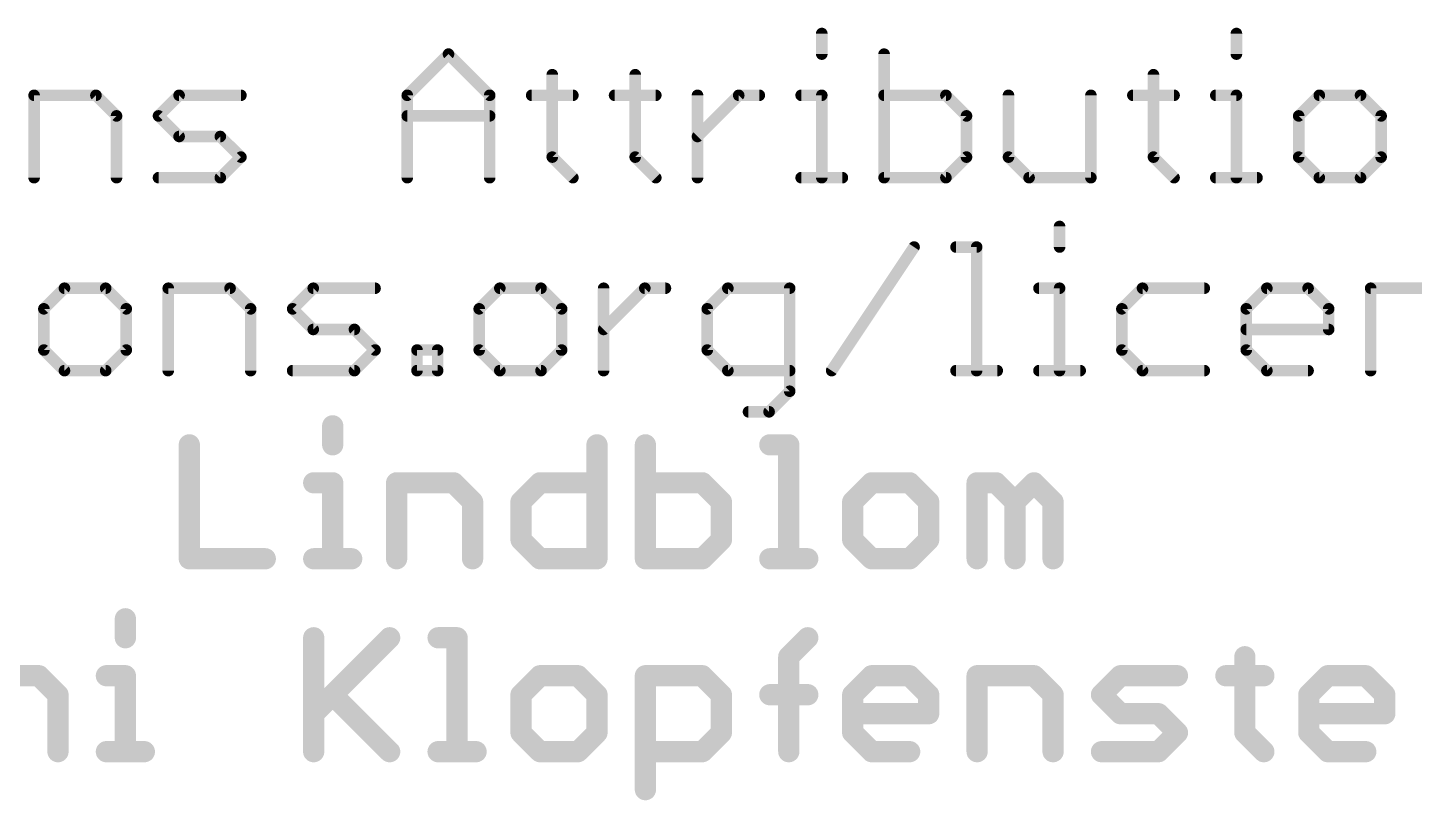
# Model space of a CAD drawing. Extents: x -16 to 95, y -11 to 53.
# Drawn here: x 39.58 to 57.83, y -10.66 to -0.49 of the extents above; entities that cross this region are included whole.
import ezdxf

# ---------------------------------------------------------------- set-up
doc = ezdxf.new("R2010")
doc.units = 0
doc.layers.add('51', color=53, linetype='CONTINUOUS')

msp = doc.modelspace()

# ---------------------------------------------------------------- linework, layer by layer
at = {"layer": '51'}
for points, const_width in [([(50.0269, -0.5656), (50.0269, -0.8368)], 0.1524), ([(55.4841, -0.5656), (55.4841, -0.8368)], 0.1524), ([(44.5714, -1.3791), (45.1137, -0.8368)], 0.1524), ([(45.1137, -0.8368), (45.6561, -1.3791)], 0.1524), ([(50.8472, -0.8368), (50.8472, -2.4638)], 0.1524), ([(46.4797, -1.108), (46.4797, -2.1926)], 0.1524), ([(47.5712, -1.108), (47.5712, -2.1926)], 0.1524), ([(54.3927, -1.108), (54.3927, -2.1926)], 0.1524), ([(39.66, -2.4638), (39.66, -1.3791)], 0.1524), ([(39.66, -1.3791), (40.4734, -1.3791)], 0.1524), ([(40.4734, -1.3791), (40.7446, -1.6503)], 0.1524), ([(41.2971, -1.6503), (41.5683, -1.3791)], 0.1524), ([(41.5683, -1.3791), (42.3818, -1.3791)], 0.1524), ([(44.5714, -2.4638), (44.5714, -1.3791)], 0.1524), ([(45.6561, -1.3791), (45.6561, -2.4638)], 0.1524), ([(46.2086, -1.3791), (46.7509, -1.3791)], 0.1524), ([(47.3, -1.3791), (47.8423, -1.3791)], 0.1524), ([(48.3914, -2.4638), (48.3914, -1.3791)], 0.1524), ([(48.3914, -1.9215), (48.9338, -1.3791)], 0.1524), ([(48.9338, -1.3791), (49.2049, -1.3791)], 0.1524), ([(49.7557, -1.3791), (50.0269, -1.3791)], 0.1524), ([(50.0269, -1.3791), (50.0269, -2.4638)], 0.1524), ([(51.6607, -1.3791), (50.8472, -1.3791)], 0.1524), ([(51.9318, -1.6503), (51.6607, -1.3791)], 0.1524), ([(52.4843, -1.3791), (52.4843, -2.1926)], 0.1524), ([(53.569, -2.4638), (53.569, -1.3791)], 0.1524), ([(54.1215, -1.3791), (54.6638, -1.3791)], 0.1524), ([(55.2129, -1.3791), (55.4841, -1.3791)], 0.1524), ([(55.4841, -1.3791), (55.4841, -2.4638)], 0.1524), ([(56.5755, -1.3791), (56.3044, -1.6503)], 0.1524), ([(57.1179, -1.3791), (56.5755, -1.3791)], 0.1524), ([(57.389, -1.6503), (57.1179, -1.3791)], 0.1524), ([(40.7446, -1.6503), (40.7446, -2.4638)], 0.1524), ([(41.5683, -1.9215), (41.2971, -1.6503)], 0.1524), ([(44.5714, -1.6503), (45.6561, -1.6503)], 0.1524), ([(51.9318, -2.1926), (51.9318, -1.6503)], 0.1524), ([(56.3044, -1.6503), (56.3044, -2.1926)], 0.1524), ([(57.389, -2.1926), (57.389, -1.6503)], 0.1524), ([(42.1106, -1.9215), (41.5683, -1.9215)], 0.1524), ([(42.3818, -2.1926), (42.1106, -1.9215)], 0.1524), ([(42.1106, -2.4638), (42.3818, -2.1926)], 0.1524), ([(46.4797, -2.1926), (46.7509, -2.4638)], 0.1524), ([(47.5712, -2.1926), (47.8423, -2.4638)], 0.1524), ([(51.6607, -2.4638), (51.9318, -2.1926)], 0.1524), ([(52.4843, -2.1926), (52.7555, -2.4638)], 0.1524), ([(54.3927, -2.1926), (54.6638, -2.4638)], 0.1524), ([(56.3044, -2.1926), (56.5755, -2.4638)], 0.1524), ([(57.1179, -2.4638), (57.389, -2.1926)], 0.1524), ([(41.2971, -2.4638), (42.1106, -2.4638)], 0.1524), ([(49.7557, -2.4638), (50.2981, -2.4638)], 0.1524), ([(50.8472, -2.4638), (51.6607, -2.4638)], 0.1524), ([(52.7555, -2.4638), (53.569, -2.4638)], 0.1524), ([(55.2129, -2.4638), (55.7553, -2.4638)], 0.1524), ([(56.5755, -2.4638), (57.1179, -2.4638)], 0.1524), ([(53.1568, -3.1056), (53.1568, -3.3768)], 0.1524), ([(50.157, -5.0038), (51.2417, -3.3768)], 0.1524), ([(51.7942, -3.3768), (52.0653, -3.3768)], 0.1524), ([(52.0653, -3.3768), (52.0653, -5.0038)], 0.1524), ([(40.0595, -3.9191), (39.7884, -4.1903)], 0.1524), ([(40.6018, -3.9191), (40.0595, -3.9191)], 0.1524), ([(40.873, -4.1903), (40.6018, -3.9191)], 0.1524), ([(41.4255, -5.0038), (41.4255, -3.9191)], 0.1524), ([(41.4255, -3.9191), (42.239, -3.9191)], 0.1524), ([(42.239, -3.9191), (42.5102, -4.1903)], 0.1524), ([(43.0627, -4.1903), (43.3338, -3.9191)], 0.1524), ([(43.3338, -3.9191), (44.1473, -3.9191)], 0.1524), ([(45.7896, -3.9191), (45.5184, -4.1903)], 0.1524), ([(46.3319, -3.9191), (45.7896, -3.9191)], 0.1524), ([(46.6031, -4.1903), (46.3319, -3.9191)], 0.1524), ([(47.1556, -5.0038), (47.1556, -3.9191)], 0.1524), ([(47.1556, -4.4615), (47.6979, -3.9191)], 0.1524), ([(47.6979, -3.9191), (47.9691, -3.9191)], 0.1524), ([(48.791, -3.9191), (48.5199, -4.1903)], 0.1524), ([(49.6045, -3.9191), (48.791, -3.9191)], 0.1524), ([(49.6045, -5.275), (49.6045, -3.9191)], 0.1524), ([(52.8856, -3.9191), (53.1568, -3.9191)], 0.1524), ([(53.1568, -3.9191), (53.1568, -5.0038)], 0.1524), ([(54.2482, -3.9191), (53.977, -4.1903)], 0.1524), ([(55.0617, -3.9191), (54.2482, -3.9191)], 0.1524), ([(55.6142, -4.1903), (55.8854, -3.9191)], 0.1524), ([(55.8854, -3.9191), (56.4277, -3.9191)], 0.1524), ([(56.4277, -3.9191), (56.6989, -4.1903)], 0.1524), ([(57.2514, -5.0038), (57.2514, -3.9191)], 0.1524), ([(57.2514, -3.9191), (58.0648, -3.9191)], 0.1524), ([(39.7884, -4.1903), (39.7884, -4.7326)], 0.1524), ([(40.873, -4.7326), (40.873, -4.1903)], 0.1524), ([(42.5102, -4.1903), (42.5102, -5.0038)], 0.1524), ([(43.3338, -4.4615), (43.0627, -4.1903)], 0.1524), ([(45.5184, -4.1903), (45.5184, -4.7326)], 0.1524), ([(46.6031, -4.7326), (46.6031, -4.1903)], 0.1524), ([(48.5199, -4.1903), (48.5199, -4.7326)], 0.1524), ([(53.977, -4.1903), (53.977, -4.7326)], 0.1524), ([(55.6142, -4.7326), (55.6142, -4.1903)], 0.1524), ([(56.6989, -4.1903), (56.6989, -4.4615)], 0.1524), ([(43.8762, -4.4615), (43.3338, -4.4615)], 0.1524), ([(44.1473, -4.7326), (43.8762, -4.4615)], 0.1524), ([(56.6989, -4.4615), (55.6142, -4.4615)], 0.1524), ([(39.7884, -4.7326), (40.0595, -5.0038)], 0.1524), ([(40.6018, -5.0038), (40.873, -4.7326)], 0.1524), ([(43.8762, -5.0038), (44.1473, -4.7326)], 0.1524), ([(44.6998, -5.0038), (44.6998, -4.7326)], 0.1524), ([(44.6998, -4.7326), (44.971, -4.7326)], 0.1524), ([(44.971, -4.7326), (44.971, -5.0038)], 0.1524), ([(45.5184, -4.7326), (45.7896, -5.0038)], 0.1524), ([(46.3319, -5.0038), (46.6031, -4.7326)], 0.1524), ([(48.5199, -4.7326), (48.791, -5.0038)], 0.1524), ([(53.977, -4.7326), (54.2482, -5.0038)], 0.1524), ([(55.8854, -5.0038), (55.6142, -4.7326)], 0.1524), ([(40.0595, -5.0038), (40.6018, -5.0038)], 0.1524), ([(43.0627, -5.0038), (43.8762, -5.0038)], 0.1524), ([(44.971, -5.0038), (44.6998, -5.0038)], 0.1524), ([(45.7896, -5.0038), (46.3319, -5.0038)], 0.1524), ([(48.791, -5.0038), (49.6045, -5.0038)], 0.1524), ([(51.7942, -5.0038), (52.3365, -5.0038)], 0.1524), ([(52.8856, -5.0038), (53.4279, -5.0038)], 0.1524), ([(54.2482, -5.0038), (55.0617, -5.0038)], 0.1524), ([(56.4277, -5.0038), (55.8854, -5.0038)], 0.1524), ([(49.3334, -5.5461), (49.6045, -5.275)], 0.1524), ([(49.0622, -5.5461), (49.3334, -5.5461)], 0.1524), ([(43.5897, -5.7304), (43.5897, -5.9804)], 0.2794), ([(41.7026, -5.9804), (41.7026, -7.4803)], 0.2794), ([(47.0683, -5.9804), (47.0683, -7.4803)], 0.2794), ([(47.7055, -5.9804), (47.7055, -7.4803)], 0.2794), ([(49.3427, -5.9804), (49.5926, -5.9804)], 0.2794), ([(49.5926, -5.9804), (49.5926, -7.4803)], 0.2794), ([(43.3398, -6.4804), (43.5897, -6.4804)], 0.2794), ([(43.5897, -6.4804), (43.5897, -7.4803)], 0.2794), ([(44.4312, -7.4803), (44.4312, -6.4804)], 0.2794), ([(44.4312, -6.4804), (45.1811, -6.4804)], 0.2794), ([(45.1811, -6.4804), (45.4311, -6.7304)], 0.2794), ([(46.0684, -6.7304), (46.3183, -6.4804)], 0.2794), ([(46.3183, -6.4804), (47.0683, -6.4804)], 0.2794), ([(48.4555, -6.4804), (47.7055, -6.4804)], 0.2794), ([(48.7054, -6.7304), (48.4555, -6.4804)], 0.2794), ([(50.6841, -6.4804), (50.4341, -6.7304)], 0.2794), ([(51.184, -6.4804), (50.6841, -6.4804)], 0.2794), ([(51.434, -6.7304), (51.184, -6.4804)], 0.2794), ([(52.0713, -7.4803), (52.0713, -6.4804)], 0.2794), ([(52.0713, -6.4804), (52.3212, -6.4804)], 0.2794), ([(52.3212, -6.4804), (52.5712, -6.7304)], 0.2794), ([(52.5712, -6.7304), (52.8212, -6.4804)], 0.2794), ([(52.8212, -6.4804), (53.0712, -6.7304)], 0.2794), ([(45.4311, -6.7304), (45.4311, -7.4803)], 0.2794), ([(46.0684, -7.2303), (46.0684, -6.7304)], 0.2794), ([(48.7054, -7.2303), (48.7054, -6.7304)], 0.2794), ([(50.4341, -6.7304), (50.4341, -7.2303)], 0.2794), ([(51.434, -7.2303), (51.434, -6.7304)], 0.2794), ([(52.5712, -6.7304), (52.5712, -7.4803)], 0.2794), ([(53.0712, -6.7304), (53.0712, -7.4803)], 0.2794), ([(46.3183, -7.4803), (46.0684, -7.2303)], 0.2794), ([(48.4555, -7.4803), (48.7054, -7.2303)], 0.2794), ([(50.4341, -7.2303), (50.6841, -7.4803)], 0.2794), ([(51.184, -7.4803), (51.434, -7.2303)], 0.2794), ([(41.7026, -7.4803), (42.7025, -7.4803)], 0.2794), ([(43.3398, -7.4803), (43.8397, -7.4803)], 0.2794), ([(47.0683, -7.4803), (46.3183, -7.4803)], 0.2794), ([(47.7055, -7.4803), (48.4555, -7.4803)], 0.2794), ([(49.3427, -7.4803), (49.8426, -7.4803)], 0.2794), ([(50.6841, -7.4803), (51.184, -7.4803)], 0.2794), ([(40.8611, -8.2704), (40.8611, -8.5204)], 0.2794), ([(43.3398, -8.5204), (43.3398, -10.0203)], 0.2794), ([(43.3398, -9.5203), (44.3397, -8.5204)], 0.2794), ([(44.9769, -8.5204), (45.2269, -8.5204)], 0.2794), ([(45.2269, -8.5204), (45.2269, -10.0203)], 0.2794), ([(49.5926, -8.7704), (49.8426, -8.5204)], 0.2794), ([(49.5926, -10.0203), (49.5926, -8.7704)], 0.2794), ([(55.5956, -8.7704), (55.5956, -9.7703)], 0.2794), ([(38.974, -9.0204), (39.724, -9.0204)], 0.2794), ([(39.724, -9.0204), (39.9739, -9.2704)], 0.2794), ([(40.6112, -9.0204), (40.8611, -9.0204)], 0.2794), ([(40.8611, -9.0204), (40.8611, -10.0203)], 0.2794), ([(46.3183, -9.0204), (46.0684, -9.2704)], 0.2794), ([(46.8183, -9.0204), (46.3183, -9.0204)], 0.2794), ([(47.0683, -9.2704), (46.8183, -9.0204)], 0.2794), ([(47.7055, -10.5203), (47.7055, -9.0204)], 0.2794), ([(47.7055, -9.0204), (48.4555, -9.0204)], 0.2794), ([(48.4555, -9.0204), (48.7054, -9.2704)], 0.2794), ([(50.4341, -9.2704), (50.6841, -9.0204)], 0.2794), ([(50.6841, -9.0204), (51.184, -9.0204)], 0.2794), ([(51.184, -9.0204), (51.434, -9.2704)], 0.2794), ([(52.0713, -10.0203), (52.0713, -9.0204)], 0.2794), ([(52.0713, -9.0204), (52.8212, -9.0204)], 0.2794), ([(52.8212, -9.0204), (53.0712, -9.2704)], 0.2794), ([(53.7084, -9.2704), (53.9584, -9.0204)], 0.2794), ([(53.9584, -9.0204), (54.7083, -9.0204)], 0.2794), ([(55.3456, -9.0204), (55.8455, -9.0204)], 0.2794), ([(56.437, -9.2704), (56.687, -9.0204)], 0.2794), ([(56.687, -9.0204), (57.187, -9.0204)], 0.2794), ([(57.187, -9.0204), (57.4369, -9.2704)], 0.2794), ([(39.9739, -9.2704), (39.9739, -10.0203)], 0.2794), ([(43.5897, -9.2704), (44.3397, -10.0203)], 0.2794), ([(46.0684, -9.2704), (46.0684, -9.7703)], 0.2794), ([(47.0683, -9.7703), (47.0683, -9.2704)], 0.2794), ([(48.7054, -9.2704), (48.7054, -9.7703)], 0.2794), ([(49.3427, -9.2704), (49.8426, -9.2704)], 0.2794), ([(50.4341, -9.7703), (50.4341, -9.2704)], 0.2794), ([(51.434, -9.2704), (51.434, -9.5203)], 0.2794), ([(53.0712, -9.2704), (53.0712, -10.0203)], 0.2794), ([(53.9584, -9.5203), (53.7084, -9.2704)], 0.2794), ([(56.437, -9.7703), (56.437, -9.2704)], 0.2794), ([(57.4369, -9.2704), (57.4369, -9.5203)], 0.2794), ([(51.434, -9.5203), (50.4341, -9.5203)], 0.2794), ([(54.4584, -9.5203), (53.9584, -9.5203)], 0.2794), ([(54.7083, -9.7703), (54.4584, -9.5203)], 0.2794), ([(57.4369, -9.5203), (56.437, -9.5203)], 0.2794), ([(46.0684, -9.7703), (46.3183, -10.0203)], 0.2794), ([(46.8183, -10.0203), (47.0683, -9.7703)], 0.2794), ([(48.7054, -9.7703), (48.4555, -10.0203)], 0.2794), ([(50.6841, -10.0203), (50.4341, -9.7703)], 0.2794), ([(54.4584, -10.0203), (54.7083, -9.7703)], 0.2794), ([(55.5956, -9.7703), (55.8455, -10.0203)], 0.2794), ([(56.687, -10.0203), (56.437, -9.7703)], 0.2794), ([(40.6112, -10.0203), (41.1111, -10.0203)], 0.2794), ([(44.9769, -10.0203), (45.4769, -10.0203)], 0.2794), ([(46.3183, -10.0203), (46.8183, -10.0203)], 0.2794), ([(48.4555, -10.0203), (47.7055, -10.0203)], 0.2794), ([(51.184, -10.0203), (50.6841, -10.0203)], 0.2794), ([(53.7084, -10.0203), (54.4584, -10.0203)], 0.2794), ([(57.187, -10.0203), (56.687, -10.0203)], 0.2794)]:
    msp.add_lwpolyline(points, dxfattribs=dict(at, const_width=const_width))
for points, const_width in [([(50.065, -0.5656, 1), (49.9888, -0.5656)], 0.0762), ([(55.5222, -0.5656, 1), (55.446, -0.5656)], 0.0762), ([(45.1407, -0.8099, 1), (45.0868, -0.8638)], 0.0762), ([(45.1407, -0.8638, 1), (45.0868, -0.8099)], 0.0762), ([(49.9888, -0.8368, 1), (50.065, -0.8368)], 0.0762), ([(50.8853, -0.8368, 1), (50.8091, -0.8368)], 0.0762), ([(55.446, -0.8368, 1), (55.5222, -0.8368)], 0.0762), ([(46.5178, -1.108, 1), (46.4416, -1.108)], 0.0762), ([(47.6093, -1.108, 1), (47.5331, -1.108)], 0.0762), ([(54.4308, -1.108, 1), (54.3546, -1.108)], 0.0762), ([(39.6981, -1.3791, 1), (39.6219, -1.3791)], 0.0762), ([(39.66, -1.341, 1), (39.66, -1.4172)], 0.0762), ([(40.5004, -1.3522, 1), (40.4465, -1.4061)], 0.0762), ([(40.4734, -1.4172, 1), (40.4734, -1.341)], 0.0762), ([(41.5683, -1.341, 1), (41.5683, -1.4172)], 0.0762), ([(41.5952, -1.4061, 1), (41.5413, -1.3522)], 0.0762), ([(42.3818, -1.4172, 1), (42.3818, -1.341)], 0.0762), ([(44.6095, -1.3791, 1), (44.5333, -1.3791)], 0.0762), ([(44.5445, -1.3522, 1), (44.5984, -1.4061)], 0.0762), ([(45.6942, -1.3791, 1), (45.618, -1.3791)], 0.0762), ([(45.6291, -1.4061, 1), (45.683, -1.3522)], 0.0762), ([(46.2086, -1.341, 1), (46.2086, -1.4172)], 0.0762), ([(46.7509, -1.4172, 1), (46.7509, -1.341)], 0.0762), ([(47.3, -1.341, 1), (47.3, -1.4172)], 0.0762), ([(47.8423, -1.4172, 1), (47.8423, -1.341)], 0.0762), ([(48.4295, -1.3791, 1), (48.3533, -1.3791)], 0.0762), ([(48.9338, -1.341, 1), (48.9338, -1.4172)], 0.0762), ([(48.9607, -1.4061, 1), (48.9068, -1.3522)], 0.0762), ([(49.2049, -1.4172, 1), (49.2049, -1.341)], 0.0762), ([(49.7557, -1.341, 1), (49.7557, -1.4172)], 0.0762), ([(50.065, -1.3791, 1), (49.9888, -1.3791)], 0.0762), ([(50.0269, -1.4172, 1), (50.0269, -1.341)], 0.0762), ([(50.8472, -1.341, 1), (50.8472, -1.4172)], 0.0762), ([(51.6876, -1.3522, 1), (51.6337, -1.4061)], 0.0762), ([(51.6607, -1.4172, 1), (51.6607, -1.341)], 0.0762), ([(52.5224, -1.3791, 1), (52.4462, -1.3791)], 0.0762), ([(53.6071, -1.3791, 1), (53.5309, -1.3791)], 0.0762), ([(54.1215, -1.341, 1), (54.1215, -1.4172)], 0.0762), ([(54.6638, -1.4172, 1), (54.6638, -1.341)], 0.0762), ([(55.2129, -1.341, 1), (55.2129, -1.4172)], 0.0762), ([(55.5222, -1.3791, 1), (55.446, -1.3791)], 0.0762), ([(55.4841, -1.4172, 1), (55.4841, -1.341)], 0.0762), ([(56.5755, -1.341, 1), (56.5755, -1.4172)], 0.0762), ([(56.6025, -1.4061, 1), (56.5486, -1.3522)], 0.0762), ([(57.1448, -1.3522, 1), (57.0909, -1.4061)], 0.0762), ([(57.1179, -1.4172, 1), (57.1179, -1.341)], 0.0762), ([(40.7827, -1.6503, 1), (40.7065, -1.6503)], 0.0762), ([(40.7177, -1.6772, 1), (40.7716, -1.6234)], 0.0762), ([(41.324, -1.6234, 1), (41.2702, -1.6772)], 0.0762), ([(41.2702, -1.6234, 1), (41.324, -1.6772)], 0.0762), ([(44.5714, -1.6122, 1), (44.5714, -1.6884)], 0.0762), ([(45.6561, -1.6884, 1), (45.6561, -1.6122)], 0.0762), ([(51.9699, -1.6503, 1), (51.8937, -1.6503)], 0.0762), ([(51.9049, -1.6772, 1), (51.9588, -1.6234)], 0.0762), ([(56.3425, -1.6503, 1), (56.2663, -1.6503)], 0.0762), ([(56.2774, -1.6234, 1), (56.3313, -1.6772)], 0.0762), ([(57.4271, -1.6503, 1), (57.3509, -1.6503)], 0.0762), ([(57.3621, -1.6772, 1), (57.416, -1.6234)], 0.0762), ([(41.5683, -1.8834, 1), (41.5683, -1.9596)], 0.0762), ([(41.5413, -1.9484, 1), (41.5952, -1.8945)], 0.0762), ([(42.1375, -1.8945, 1), (42.0837, -1.9484)], 0.0762), ([(42.1106, -1.9596, 1), (42.1106, -1.8834)], 0.0762), ([(48.3645, -1.8945, 1), (48.4184, -1.9484)], 0.0762), ([(42.4087, -2.2196, 1), (42.3548, -2.1657)], 0.0762), ([(42.3548, -2.2196, 1), (42.4087, -2.1657)], 0.0762), ([(46.5067, -2.1657, 1), (46.4528, -2.2196)], 0.0762), ([(46.4416, -2.1926, 1), (46.5178, -2.1926)], 0.0762), ([(47.5981, -2.1657, 1), (47.5442, -2.2196)], 0.0762), ([(47.5331, -2.1926, 1), (47.6093, -2.1926)], 0.0762), ([(51.8937, -2.1926, 1), (51.9699, -2.1926)], 0.0762), ([(51.9588, -2.2196, 1), (51.9049, -2.1657)], 0.0762), ([(52.5113, -2.1657, 1), (52.4574, -2.2196)], 0.0762), ([(52.4462, -2.1926, 1), (52.5224, -2.1926)], 0.0762), ([(54.4196, -2.1657, 1), (54.3657, -2.2196)], 0.0762), ([(54.3546, -2.1926, 1), (54.4308, -2.1926)], 0.0762), ([(56.3313, -2.1657, 1), (56.2774, -2.2196)], 0.0762), ([(56.2663, -2.1926, 1), (56.3425, -2.1926)], 0.0762), ([(57.3509, -2.1926, 1), (57.4271, -2.1926)], 0.0762), ([(57.416, -2.2196, 1), (57.3621, -2.1657)], 0.0762), ([(39.6219, -2.4638, 1), (39.6981, -2.4638)], 0.0762), ([(40.7065, -2.4638, 1), (40.7827, -2.4638)], 0.0762), ([(41.2971, -2.4257, 1), (41.2971, -2.5019)], 0.0762), ([(42.0837, -2.4369, 1), (42.1375, -2.4907)], 0.0762), ([(42.1106, -2.5019, 1), (42.1106, -2.4257)], 0.0762), ([(44.5333, -2.4638, 1), (44.6095, -2.4638)], 0.0762), ([(45.618, -2.4638, 1), (45.6942, -2.4638)], 0.0762), ([(46.724, -2.4907, 1), (46.7778, -2.4369)], 0.0762), ([(47.8154, -2.4907, 1), (47.8693, -2.4369)], 0.0762), ([(48.3533, -2.4638, 1), (48.4295, -2.4638)], 0.0762), ([(49.7557, -2.4257, 1), (49.7557, -2.5019)], 0.0762), ([(49.9888, -2.4638, 1), (50.065, -2.4638)], 0.0762), ([(50.2981, -2.5019, 1), (50.2981, -2.4257)], 0.0762), ([(50.8472, -2.4257, 1), (50.8472, -2.5019)], 0.0762), ([(50.8091, -2.4638, 1), (50.8853, -2.4638)], 0.0762), ([(51.6337, -2.4369, 1), (51.6876, -2.4907)], 0.0762), ([(51.6607, -2.5019, 1), (51.6607, -2.4257)], 0.0762), ([(52.7555, -2.4257, 1), (52.7555, -2.5019)], 0.0762), ([(52.7286, -2.4907, 1), (52.7824, -2.4369)], 0.0762), ([(53.5309, -2.4638, 1), (53.6071, -2.4638)], 0.0762), ([(53.569, -2.5019, 1), (53.569, -2.4257)], 0.0762), ([(54.6369, -2.4907, 1), (54.6908, -2.4369)], 0.0762), ([(55.2129, -2.4257, 1), (55.2129, -2.5019)], 0.0762), ([(55.446, -2.4638, 1), (55.5222, -2.4638)], 0.0762), ([(55.7553, -2.5019, 1), (55.7553, -2.4257)], 0.0762), ([(56.5755, -2.4257, 1), (56.5755, -2.5019)], 0.0762), ([(56.5486, -2.4907, 1), (56.6025, -2.4369)], 0.0762), ([(57.0909, -2.4369, 1), (57.1448, -2.4907)], 0.0762), ([(57.1179, -2.5019, 1), (57.1179, -2.4257)], 0.0762), ([(53.1949, -3.1056, 1), (53.1187, -3.1056)], 0.0762), ([(51.2734, -3.3979, 1), (51.21, -3.3557)], 0.0762), ([(51.7942, -3.3387, 1), (51.7942, -3.4149)], 0.0762), ([(52.1034, -3.3768, 1), (52.0272, -3.3768)], 0.0762), ([(52.0653, -3.4149, 1), (52.0653, -3.3387)], 0.0762), ([(53.1187, -3.3768, 1), (53.1949, -3.3768)], 0.0762), ([(40.0595, -3.881, 1), (40.0595, -3.9572)], 0.0762), ([(40.0865, -3.9461, 1), (40.0326, -3.8922)], 0.0762), ([(40.6288, -3.8922, 1), (40.5749, -3.9461)], 0.0762), ([(40.6018, -3.9572, 1), (40.6018, -3.881)], 0.0762), ([(41.4636, -3.9191, 1), (41.3874, -3.9191)], 0.0762), ([(41.4255, -3.881, 1), (41.4255, -3.9572)], 0.0762), ([(42.2659, -3.8922, 1), (42.2121, -3.9461)], 0.0762), ([(42.239, -3.9572, 1), (42.239, -3.881)], 0.0762), ([(43.3338, -3.881, 1), (43.3338, -3.9572)], 0.0762), ([(43.3608, -3.9461, 1), (43.3069, -3.8922)], 0.0762), ([(44.1473, -3.9572, 1), (44.1473, -3.881)], 0.0762), ([(45.7896, -3.881, 1), (45.7896, -3.9572)], 0.0762), ([(45.8165, -3.9461, 1), (45.7626, -3.8922)], 0.0762), ([(46.3588, -3.8922, 1), (46.305, -3.9461)], 0.0762), ([(46.3319, -3.9572, 1), (46.3319, -3.881)], 0.0762), ([(47.1937, -3.9191, 1), (47.1175, -3.9191)], 0.0762), ([(47.6979, -3.881, 1), (47.6979, -3.9572)], 0.0762), ([(47.7248, -3.9461, 1), (47.6709, -3.8922)], 0.0762), ([(47.9691, -3.9572, 1), (47.9691, -3.881)], 0.0762), ([(48.791, -3.881, 1), (48.791, -3.9572)], 0.0762), ([(48.818, -3.9461, 1), (48.7641, -3.8922)], 0.0762), ([(49.6426, -3.9191, 1), (49.5664, -3.9191)], 0.0762), ([(49.6045, -3.9572, 1), (49.6045, -3.881)], 0.0762), ([(52.8856, -3.881, 1), (52.8856, -3.9572)], 0.0762), ([(53.1949, -3.9191, 1), (53.1187, -3.9191)], 0.0762), ([(53.1568, -3.9572, 1), (53.1568, -3.881)], 0.0762), ([(54.2482, -3.881, 1), (54.2482, -3.9572)], 0.0762), ([(54.2751, -3.9461, 1), (54.2213, -3.8922)], 0.0762), ([(55.0617, -3.9572, 1), (55.0617, -3.881)], 0.0762), ([(55.8854, -3.881, 1), (55.8854, -3.9572)], 0.0762), ([(55.9123, -3.9461, 1), (55.8584, -3.8922)], 0.0762), ([(56.4546, -3.8922, 1), (56.4008, -3.9461)], 0.0762), ([(56.4277, -3.9572, 1), (56.4277, -3.881)], 0.0762), ([(57.2895, -3.9191, 1), (57.2133, -3.9191)], 0.0762), ([(57.2514, -3.881, 1), (57.2514, -3.9572)], 0.0762), ([(39.8265, -4.1903, 1), (39.7503, -4.1903)], 0.0762), ([(39.7614, -4.1634, 1), (39.8153, -4.2172)], 0.0762), ([(40.9111, -4.1903, 1), (40.8349, -4.1903)], 0.0762), ([(40.8461, -4.2172, 1), (40.9, -4.1634)], 0.0762), ([(42.5483, -4.1903, 1), (42.4721, -4.1903)], 0.0762), ([(42.4832, -4.2172, 1), (42.5371, -4.1634)], 0.0762), ([(43.0896, -4.1634, 1), (43.0357, -4.2172)], 0.0762), ([(43.0357, -4.1634, 1), (43.0896, -4.2172)], 0.0762), ([(45.5565, -4.1903, 1), (45.4803, -4.1903)], 0.0762), ([(45.4915, -4.1634, 1), (45.5453, -4.2172)], 0.0762), ([(46.6412, -4.1903, 1), (46.565, -4.1903)], 0.0762), ([(46.5761, -4.2172, 1), (46.63, -4.1634)], 0.0762), ([(48.558, -4.1903, 1), (48.4818, -4.1903)], 0.0762), ([(48.4929, -4.1634, 1), (48.5468, -4.2172)], 0.0762), ([(54.0151, -4.1903, 1), (53.9389, -4.1903)], 0.0762), ([(53.9501, -4.1634, 1), (54.004, -4.2172)], 0.0762), ([(55.6523, -4.1903, 1), (55.5761, -4.1903)], 0.0762), ([(55.5873, -4.1634, 1), (55.6411, -4.2172)], 0.0762), ([(56.737, -4.1903, 1), (56.6608, -4.1903)], 0.0762), ([(56.6719, -4.2172, 1), (56.7258, -4.1634)], 0.0762), ([(43.3338, -4.4234, 1), (43.3338, -4.4996)], 0.0762), ([(43.3069, -4.4884, 1), (43.3608, -4.4345)], 0.0762), ([(43.9031, -4.4345, 1), (43.8492, -4.4884)], 0.0762), ([(43.8762, -4.4996, 1), (43.8762, -4.4234)], 0.0762), ([(47.1286, -4.4345, 1), (47.1825, -4.4884)], 0.0762), ([(55.6142, -4.4234, 1), (55.6142, -4.4996)], 0.0762), ([(56.6608, -4.4615, 1), (56.737, -4.4615)], 0.0762), ([(56.6989, -4.4996, 1), (56.6989, -4.4234)], 0.0762), ([(39.8153, -4.7057, 1), (39.7614, -4.7596)], 0.0762), ([(39.7503, -4.7326, 1), (39.8265, -4.7326)], 0.0762), ([(40.8349, -4.7326, 1), (40.9111, -4.7326)], 0.0762), ([(40.9, -4.7596, 1), (40.8461, -4.7057)], 0.0762), ([(44.1743, -4.7596, 1), (44.1204, -4.7057)], 0.0762), ([(44.1204, -4.7596, 1), (44.1743, -4.7057)], 0.0762), ([(44.7379, -4.7326, 1), (44.6617, -4.7326)], 0.0762), ([(44.6998, -4.6945, 1), (44.6998, -4.7707)], 0.0762), ([(45.0091, -4.7326, 1), (44.9329, -4.7326)], 0.0762), ([(44.971, -4.7707, 1), (44.971, -4.6945)], 0.0762), ([(45.5453, -4.7057, 1), (45.4915, -4.7596)], 0.0762), ([(45.4803, -4.7326, 1), (45.5565, -4.7326)], 0.0762), ([(46.565, -4.7326, 1), (46.6412, -4.7326)], 0.0762), ([(46.63, -4.7596, 1), (46.5761, -4.7057)], 0.0762), ([(48.5468, -4.7057, 1), (48.4929, -4.7596)], 0.0762), ([(48.4818, -4.7326, 1), (48.558, -4.7326)], 0.0762), ([(54.004, -4.7057, 1), (53.9501, -4.7596)], 0.0762), ([(53.9389, -4.7326, 1), (54.0151, -4.7326)], 0.0762), ([(55.6411, -4.7057, 1), (55.5873, -4.7596)], 0.0762), ([(55.5761, -4.7326, 1), (55.6523, -4.7326)], 0.0762), ([(40.0595, -4.9657, 1), (40.0595, -5.0419)], 0.0762), ([(40.0326, -5.0307, 1), (40.0865, -4.9769)], 0.0762), ([(40.5749, -4.9769, 1), (40.6288, -5.0307)], 0.0762), ([(40.6018, -5.0419, 1), (40.6018, -4.9657)], 0.0762), ([(41.3874, -5.0038, 1), (41.4636, -5.0038)], 0.0762), ([(42.4721, -5.0038, 1), (42.5483, -5.0038)], 0.0762), ([(43.0627, -4.9657, 1), (43.0627, -5.0419)], 0.0762), ([(43.8492, -4.9769, 1), (43.9031, -5.0307)], 0.0762), ([(43.8762, -5.0419, 1), (43.8762, -4.9657)], 0.0762), ([(44.6998, -4.9657, 1), (44.6998, -5.0419)], 0.0762), ([(44.6617, -5.0038, 1), (44.7379, -5.0038)], 0.0762), ([(44.9329, -5.0038, 1), (45.0091, -5.0038)], 0.0762), ([(44.971, -5.0419, 1), (44.971, -4.9657)], 0.0762), ([(45.7896, -4.9657, 1), (45.7896, -5.0419)], 0.0762), ([(45.7626, -5.0307, 1), (45.8165, -4.9769)], 0.0762), ([(46.305, -4.9769, 1), (46.3588, -5.0307)], 0.0762), ([(46.3319, -5.0419, 1), (46.3319, -4.9657)], 0.0762), ([(47.1175, -5.0038, 1), (47.1937, -5.0038)], 0.0762), ([(48.791, -4.9657, 1), (48.791, -5.0419)], 0.0762), ([(48.7641, -5.0307, 1), (48.818, -4.9769)], 0.0762), ([(49.6045, -5.0419, 1), (49.6045, -4.9657)], 0.0762), ([(50.1253, -4.9827, 1), (50.1887, -5.0249)], 0.0762), ([(51.7942, -4.9657, 1), (51.7942, -5.0419)], 0.0762), ([(52.0272, -5.0038, 1), (52.1034, -5.0038)], 0.0762), ([(52.3365, -5.0419, 1), (52.3365, -4.9657)], 0.0762), ([(52.8856, -4.9657, 1), (52.8856, -5.0419)], 0.0762), ([(53.1187, -5.0038, 1), (53.1949, -5.0038)], 0.0762), ([(53.4279, -5.0419, 1), (53.4279, -4.9657)], 0.0762), ([(54.2482, -4.9657, 1), (54.2482, -5.0419)], 0.0762), ([(54.2213, -5.0307, 1), (54.2751, -4.9769)], 0.0762), ([(55.0617, -5.0419, 1), (55.0617, -4.9657)], 0.0762), ([(55.8854, -4.9657, 1), (55.8854, -5.0419)], 0.0762), ([(55.8584, -5.0307, 1), (55.9123, -4.9769)], 0.0762), ([(56.4277, -5.0419, 1), (56.4277, -4.9657)], 0.0762), ([(57.2133, -5.0038, 1), (57.2895, -5.0038)], 0.0762), ([(49.5664, -5.275, 1), (49.6426, -5.275)], 0.0762), ([(49.6315, -5.3019, 1), (49.5776, -5.248)], 0.0762), ([(49.0622, -5.508, 1), (49.0622, -5.5842)], 0.0762), ([(49.3334, -5.5842, 1), (49.3334, -5.508)], 0.0762), ([(43.6596, -5.7304, 1), (43.5199, -5.7304)], 0.1397), ([(49.3064, -5.5192, 1), (49.3603, -5.5731)], 0.0762), ([(41.7725, -5.9804, 1), (41.6328, -5.9804)], 0.1397), ([(43.5199, -5.9804, 1), (43.6596, -5.9804)], 0.1397), ([(47.1381, -5.9804, 1), (46.9984, -5.9804)], 0.1397), ([(47.7754, -5.9804, 1), (47.6357, -5.9804)], 0.1397), ([(49.3427, -5.9106, 1), (49.3427, -6.0503)], 0.1397), ([(49.6625, -5.9804, 1), (49.5228, -5.9804)], 0.1397), ([(49.5926, -6.0503, 1), (49.5926, -5.9106)], 0.1397), ([(43.3398, -6.4105, 1), (43.3398, -6.5502)], 0.1397), ([(43.6596, -6.4804, 1), (43.5199, -6.4804)], 0.1397), ([(43.5897, -6.5502, 1), (43.5897, -6.4105)], 0.1397), ([(44.4312, -6.4105, 1), (44.4312, -6.5502)], 0.1397), ([(44.5011, -6.4804, 1), (44.3614, -6.4804)], 0.1397), ([(45.2305, -6.431, 1), (45.1317, -6.5298)], 0.1397), ([(45.1811, -6.5502, 1), (45.1811, -6.4105)], 0.1397), ([(46.3183, -6.4105, 1), (46.3183, -6.5502)], 0.1397), ([(46.3677, -6.5298, 1), (46.2689, -6.431)], 0.1397), ([(47.0683, -6.5502, 1), (47.0683, -6.4105)], 0.1397), ([(47.7055, -6.4105, 1), (47.7055, -6.5502)], 0.1397), ([(48.5048, -6.431, 1), (48.4061, -6.5298)], 0.1397), ([(48.4555, -6.5502, 1), (48.4555, -6.4105)], 0.1397), ([(50.6841, -6.4105, 1), (50.6841, -6.5502)], 0.1397), ([(50.7335, -6.5298, 1), (50.6347, -6.431)], 0.1397), ([(51.2334, -6.431, 1), (51.1347, -6.5298)], 0.1397), ([(51.184, -6.5502, 1), (51.184, -6.4105)], 0.1397), ([(52.1411, -6.4804, 1), (52.0014, -6.4804)], 0.1397), ([(52.0713, -6.4105, 1), (52.0713, -6.5502)], 0.1397), ([(52.3706, -6.431, 1), (52.2718, -6.5298)], 0.1397), ([(52.3212, -6.5502, 1), (52.3212, -6.4105)], 0.1397), ([(52.8706, -6.431, 1), (52.7718, -6.5298)], 0.1397), ([(52.8706, -6.5298, 1), (52.7718, -6.431)], 0.1397), ([(45.501, -6.7304, 1), (45.3613, -6.7304)], 0.1397), ([(45.3817, -6.7798, 1), (45.4805, -6.681)], 0.1397), ([(46.1382, -6.7304, 1), (45.9985, -6.7304)], 0.1397), ([(46.019, -6.681, 1), (46.1177, -6.7798)], 0.1397), ([(48.7753, -6.7304, 1), (48.6356, -6.7304)], 0.1397), ([(48.656, -6.7798, 1), (48.7548, -6.681)], 0.1397), ([(50.504, -6.7304, 1), (50.3643, -6.7304)], 0.1397), ([(50.3847, -6.681, 1), (50.4835, -6.7798)], 0.1397), ([(51.5039, -6.7304, 1), (51.3642, -6.7304)], 0.1397), ([(51.3846, -6.7798, 1), (51.4834, -6.681)], 0.1397), ([(52.6411, -6.7304, 1), (52.5014, -6.7304)], 0.1397), ([(52.5218, -6.681, 1), (52.6206, -6.7798)], 0.1397), ([(52.5218, -6.7798, 1), (52.6206, -6.681)], 0.1397), ([(53.141, -6.7304, 1), (53.0013, -6.7304)], 0.1397), ([(53.0218, -6.7798, 1), (53.1206, -6.681)], 0.1397), ([(46.1177, -7.1809, 1), (46.019, -7.2797)], 0.1397), ([(48.7548, -7.2797, 1), (48.656, -7.1809)], 0.1397), ([(50.4835, -7.1809, 1), (50.3847, -7.2797)], 0.1397), ([(51.4834, -7.2797, 1), (51.3846, -7.1809)], 0.1397), ([(45.9985, -7.2303, 1), (46.1382, -7.2303)], 0.1397), ([(48.6356, -7.2303, 1), (48.7753, -7.2303)], 0.1397), ([(50.3643, -7.2303, 1), (50.504, -7.2303)], 0.1397), ([(51.3642, -7.2303, 1), (51.5039, -7.2303)], 0.1397), ([(41.7026, -7.4105, 1), (41.7026, -7.5502)], 0.1397), ([(41.6328, -7.4803, 1), (41.7725, -7.4803)], 0.1397), ([(42.7025, -7.5502, 1), (42.7025, -7.4105)], 0.1397), ([(43.3398, -7.4105, 1), (43.3398, -7.5502)], 0.1397), ([(43.5199, -7.4803, 1), (43.6596, -7.4803)], 0.1397), ([(43.8397, -7.5502, 1), (43.8397, -7.4105)], 0.1397), ([(44.3614, -7.4803, 1), (44.5011, -7.4803)], 0.1397), ([(45.3613, -7.4803, 1), (45.501, -7.4803)], 0.1397), ([(46.3183, -7.4105, 1), (46.3183, -7.5502)], 0.1397), ([(46.2689, -7.5297, 1), (46.3677, -7.4309)], 0.1397), ([(46.9984, -7.4803, 1), (47.1381, -7.4803)], 0.1397), ([(47.0683, -7.5502, 1), (47.0683, -7.4105)], 0.1397), ([(47.7055, -7.4105, 1), (47.7055, -7.5502)], 0.1397), ([(47.6357, -7.4803, 1), (47.7754, -7.4803)], 0.1397), ([(48.4061, -7.4309, 1), (48.5048, -7.5297)], 0.1397), ([(48.4555, -7.5502, 1), (48.4555, -7.4105)], 0.1397), ([(49.3427, -7.4105, 1), (49.3427, -7.5502)], 0.1397), ([(49.5228, -7.4803, 1), (49.6625, -7.4803)], 0.1397), ([(49.8426, -7.5502, 1), (49.8426, -7.4105)], 0.1397), ([(50.6841, -7.4105, 1), (50.6841, -7.5502)], 0.1397), ([(50.6347, -7.5297, 1), (50.7335, -7.4309)], 0.1397), ([(51.1347, -7.4309, 1), (51.2334, -7.5297)], 0.1397), ([(51.184, -7.5502, 1), (51.184, -7.4105)], 0.1397), ([(52.0014, -7.4803, 1), (52.1411, -7.4803)], 0.1397), ([(52.5014, -7.4803, 1), (52.6411, -7.4803)], 0.1397), ([(53.0013, -7.4803, 1), (53.141, -7.4803)], 0.1397), ([(40.931, -8.2704, 1), (40.7913, -8.2704)], 0.1397), ([(43.4096, -8.5204, 1), (43.2699, -8.5204)], 0.1397), ([(44.3891, -8.5698, 1), (44.2903, -8.471)], 0.1397), ([(44.9769, -8.4506, 1), (44.9769, -8.5903)], 0.1397), ([(45.2967, -8.5204, 1), (45.157, -8.5204)], 0.1397), ([(45.2269, -8.5903, 1), (45.2269, -8.4506)], 0.1397), ([(49.892, -8.5698, 1), (49.7932, -8.471)], 0.1397), ([(40.7913, -8.5204, 1), (40.931, -8.5204)], 0.1397), ([(49.6625, -8.7704, 1), (49.5228, -8.7704)], 0.1397), ([(49.5433, -8.721, 1), (49.642, -8.8198)], 0.1397), ([(55.6654, -8.7704, 1), (55.5257, -8.7704)], 0.1397), ([(39.7733, -8.971, 1), (39.6746, -9.0698)], 0.1397), ([(39.724, -9.0902, 1), (39.724, -8.9505)], 0.1397), ([(40.6112, -8.9505, 1), (40.6112, -9.0902)], 0.1397), ([(40.931, -9.0204, 1), (40.7913, -9.0204)], 0.1397), ([(40.8611, -9.0902, 1), (40.8611, -8.9505)], 0.1397), ([(46.3183, -8.9505, 1), (46.3183, -9.0902)], 0.1397), ([(46.3677, -9.0698, 1), (46.2689, -8.971)], 0.1397), ([(46.8677, -8.971, 1), (46.7689, -9.0698)], 0.1397), ([(46.8183, -9.0902, 1), (46.8183, -8.9505)], 0.1397), ([(47.7754, -9.0204, 1), (47.6357, -9.0204)], 0.1397), ([(47.7055, -8.9505, 1), (47.7055, -9.0902)], 0.1397), ([(48.5048, -8.971, 1), (48.4061, -9.0698)], 0.1397), ([(48.4555, -9.0902, 1), (48.4555, -8.9505)], 0.1397), ([(50.6841, -8.9505, 1), (50.6841, -9.0902)], 0.1397), ([(50.7335, -9.0698, 1), (50.6347, -8.971)], 0.1397), ([(51.2334, -8.971, 1), (51.1347, -9.0698)], 0.1397), ([(51.184, -9.0902, 1), (51.184, -8.9505)], 0.1397), ([(52.1411, -9.0204, 1), (52.0014, -9.0204)], 0.1397), ([(52.0713, -8.9505, 1), (52.0713, -9.0902)], 0.1397), ([(52.8706, -8.971, 1), (52.7718, -9.0698)], 0.1397), ([(52.8212, -9.0902, 1), (52.8212, -8.9505)], 0.1397), ([(53.9584, -8.9505, 1), (53.9584, -9.0902)], 0.1397), ([(54.0078, -9.0698, 1), (53.909, -8.971)], 0.1397), ([(54.7083, -9.0902, 1), (54.7083, -8.9505)], 0.1397), ([(55.3456, -8.9505, 1), (55.3456, -9.0902)], 0.1397), ([(55.8455, -9.0902, 1), (55.8455, -8.9505)], 0.1397), ([(56.687, -8.9505, 1), (56.687, -9.0902)], 0.1397), ([(56.7364, -9.0698, 1), (56.6376, -8.971)], 0.1397), ([(57.2363, -8.971, 1), (57.1376, -9.0698)], 0.1397), ([(57.187, -9.0902, 1), (57.187, -8.9505)], 0.1397), ([(40.0438, -9.2704, 1), (39.9041, -9.2704)], 0.1397), ([(39.9245, -9.3198, 1), (40.0233, -9.221)], 0.1397), ([(43.6391, -9.221, 1), (43.5403, -9.3198)], 0.1397), ([(46.1382, -9.2704, 1), (45.9985, -9.2704)], 0.1397), ([(46.019, -9.221, 1), (46.1177, -9.3198)], 0.1397), ([(47.1381, -9.2704, 1), (46.9984, -9.2704)], 0.1397), ([(47.0189, -9.3198, 1), (47.1177, -9.221)], 0.1397), ([(48.7753, -9.2704, 1), (48.6356, -9.2704)], 0.1397), ([(48.656, -9.3198, 1), (48.7548, -9.221)], 0.1397), ([(49.3427, -9.2005, 1), (49.3427, -9.3402)], 0.1397), ([(49.8426, -9.3402, 1), (49.8426, -9.2005)], 0.1397), ([(50.504, -9.2704, 1), (50.3643, -9.2704)], 0.1397), ([(50.3847, -9.221, 1), (50.4835, -9.3198)], 0.1397), ([(51.5039, -9.2704, 1), (51.3642, -9.2704)], 0.1397), ([(51.3846, -9.3198, 1), (51.4834, -9.221)], 0.1397), ([(53.141, -9.2704, 1), (53.0013, -9.2704)], 0.1397), ([(53.0218, -9.3198, 1), (53.1206, -9.221)], 0.1397), ([(53.7578, -9.221, 1), (53.659, -9.3198)], 0.1397), ([(53.659, -9.221, 1), (53.7578, -9.3198)], 0.1397), ([(56.5069, -9.2704, 1), (56.3672, -9.2704)], 0.1397), ([(56.3876, -9.221, 1), (56.4864, -9.3198)], 0.1397), ([(57.5068, -9.2704, 1), (57.3671, -9.2704)], 0.1397), ([(57.3875, -9.3198, 1), (57.4863, -9.221)], 0.1397), ([(43.2904, -9.4709, 1), (43.3892, -9.5697)], 0.1397), ([(50.4341, -9.4505, 1), (50.4341, -9.5902)], 0.1397), ([(51.3642, -9.5203, 1), (51.5039, -9.5203)], 0.1397), ([(51.434, -9.5902, 1), (51.434, -9.4505)], 0.1397), ([(53.9584, -9.4505, 1), (53.9584, -9.5902)], 0.1397), ([(53.909, -9.5697, 1), (54.0078, -9.4709)], 0.1397), ([(54.5078, -9.4709, 1), (54.409, -9.5697)], 0.1397), ([(54.4584, -9.5902, 1), (54.4584, -9.4505)], 0.1397), ([(56.437, -9.4505, 1), (56.437, -9.5902)], 0.1397), ([(57.3671, -9.5203, 1), (57.5068, -9.5203)], 0.1397), ([(57.4369, -9.5902, 1), (57.4369, -9.4505)], 0.1397), ([(46.1177, -9.7209, 1), (46.019, -9.8197)], 0.1397), ([(47.1177, -9.8197, 1), (47.0189, -9.7209)], 0.1397), ([(48.7548, -9.8197, 1), (48.656, -9.7209)], 0.1397), ([(50.4835, -9.7209, 1), (50.3847, -9.8197)], 0.1397), ([(54.7577, -9.8197, 1), (54.6589, -9.7209)], 0.1397), ([(54.6589, -9.8197, 1), (54.7577, -9.7209)], 0.1397), ([(55.6449, -9.7209, 1), (55.5462, -9.8197)], 0.1397), ([(56.4864, -9.7209, 1), (56.3876, -9.8197)], 0.1397), ([(45.9985, -9.7703, 1), (46.1382, -9.7703)], 0.1397), ([(46.9984, -9.7703, 1), (47.1381, -9.7703)], 0.1397), ([(48.6356, -9.7703, 1), (48.7753, -9.7703)], 0.1397), ([(50.3643, -9.7703, 1), (50.504, -9.7703)], 0.1397), ([(55.5257, -9.7703, 1), (55.6654, -9.7703)], 0.1397), ([(56.3672, -9.7703, 1), (56.5069, -9.7703)], 0.1397), ([(39.9041, -10.0203, 1), (40.0438, -10.0203)], 0.1397), ([(40.6112, -9.9505, 1), (40.6112, -10.0902)], 0.1397), ([(40.7913, -10.0203, 1), (40.931, -10.0203)], 0.1397), ([(41.1111, -10.0902, 1), (41.1111, -9.9505)], 0.1397), ([(43.2699, -10.0203, 1), (43.4096, -10.0203)], 0.1397), ([(44.2903, -10.0697, 1), (44.3891, -9.9709)], 0.1397), ([(44.9769, -9.9505, 1), (44.9769, -10.0902)], 0.1397), ([(45.157, -10.0203, 1), (45.2967, -10.0203)], 0.1397), ([(45.4769, -10.0902, 1), (45.4769, -9.9505)], 0.1397), ([(46.3183, -9.9505, 1), (46.3183, -10.0902)], 0.1397), ([(46.2689, -10.0697, 1), (46.3677, -9.9709)], 0.1397), ([(46.7689, -9.9709, 1), (46.8677, -10.0697)], 0.1397), ([(46.8183, -10.0902, 1), (46.8183, -9.9505)], 0.1397), ([(47.7055, -9.9505, 1), (47.7055, -10.0902)], 0.1397), ([(48.4061, -9.9709, 1), (48.5048, -10.0697)], 0.1397), ([(48.4555, -10.0902, 1), (48.4555, -9.9505)], 0.1397), ([(49.5228, -10.0203, 1), (49.6625, -10.0203)], 0.1397), ([(50.6841, -9.9505, 1), (50.6841, -10.0902)], 0.1397), ([(50.6347, -10.0697, 1), (50.7335, -9.9709)], 0.1397), ([(51.184, -10.0902, 1), (51.184, -9.9505)], 0.1397), ([(52.0014, -10.0203, 1), (52.1411, -10.0203)], 0.1397), ([(53.0013, -10.0203, 1), (53.141, -10.0203)], 0.1397), ([(53.7084, -9.9505, 1), (53.7084, -10.0902)], 0.1397), ([(54.409, -9.9709, 1), (54.5078, -10.0697)], 0.1397), ([(54.4584, -10.0902, 1), (54.4584, -9.9505)], 0.1397), ([(55.7961, -10.0697, 1), (55.8949, -9.9709)], 0.1397), ([(56.687, -9.9505, 1), (56.687, -10.0902)], 0.1397), ([(56.6376, -10.0697, 1), (56.7364, -9.9709)], 0.1397), ([(57.187, -10.0902, 1), (57.187, -9.9505)], 0.1397), ([(47.6357, -10.5203, 1), (47.7754, -10.5203)], 0.1397)]:
    msp.add_lwpolyline(points, format="xyb", dxfattribs=dict(at, const_width=const_width))

doc.saveas('drawing.dxf')
